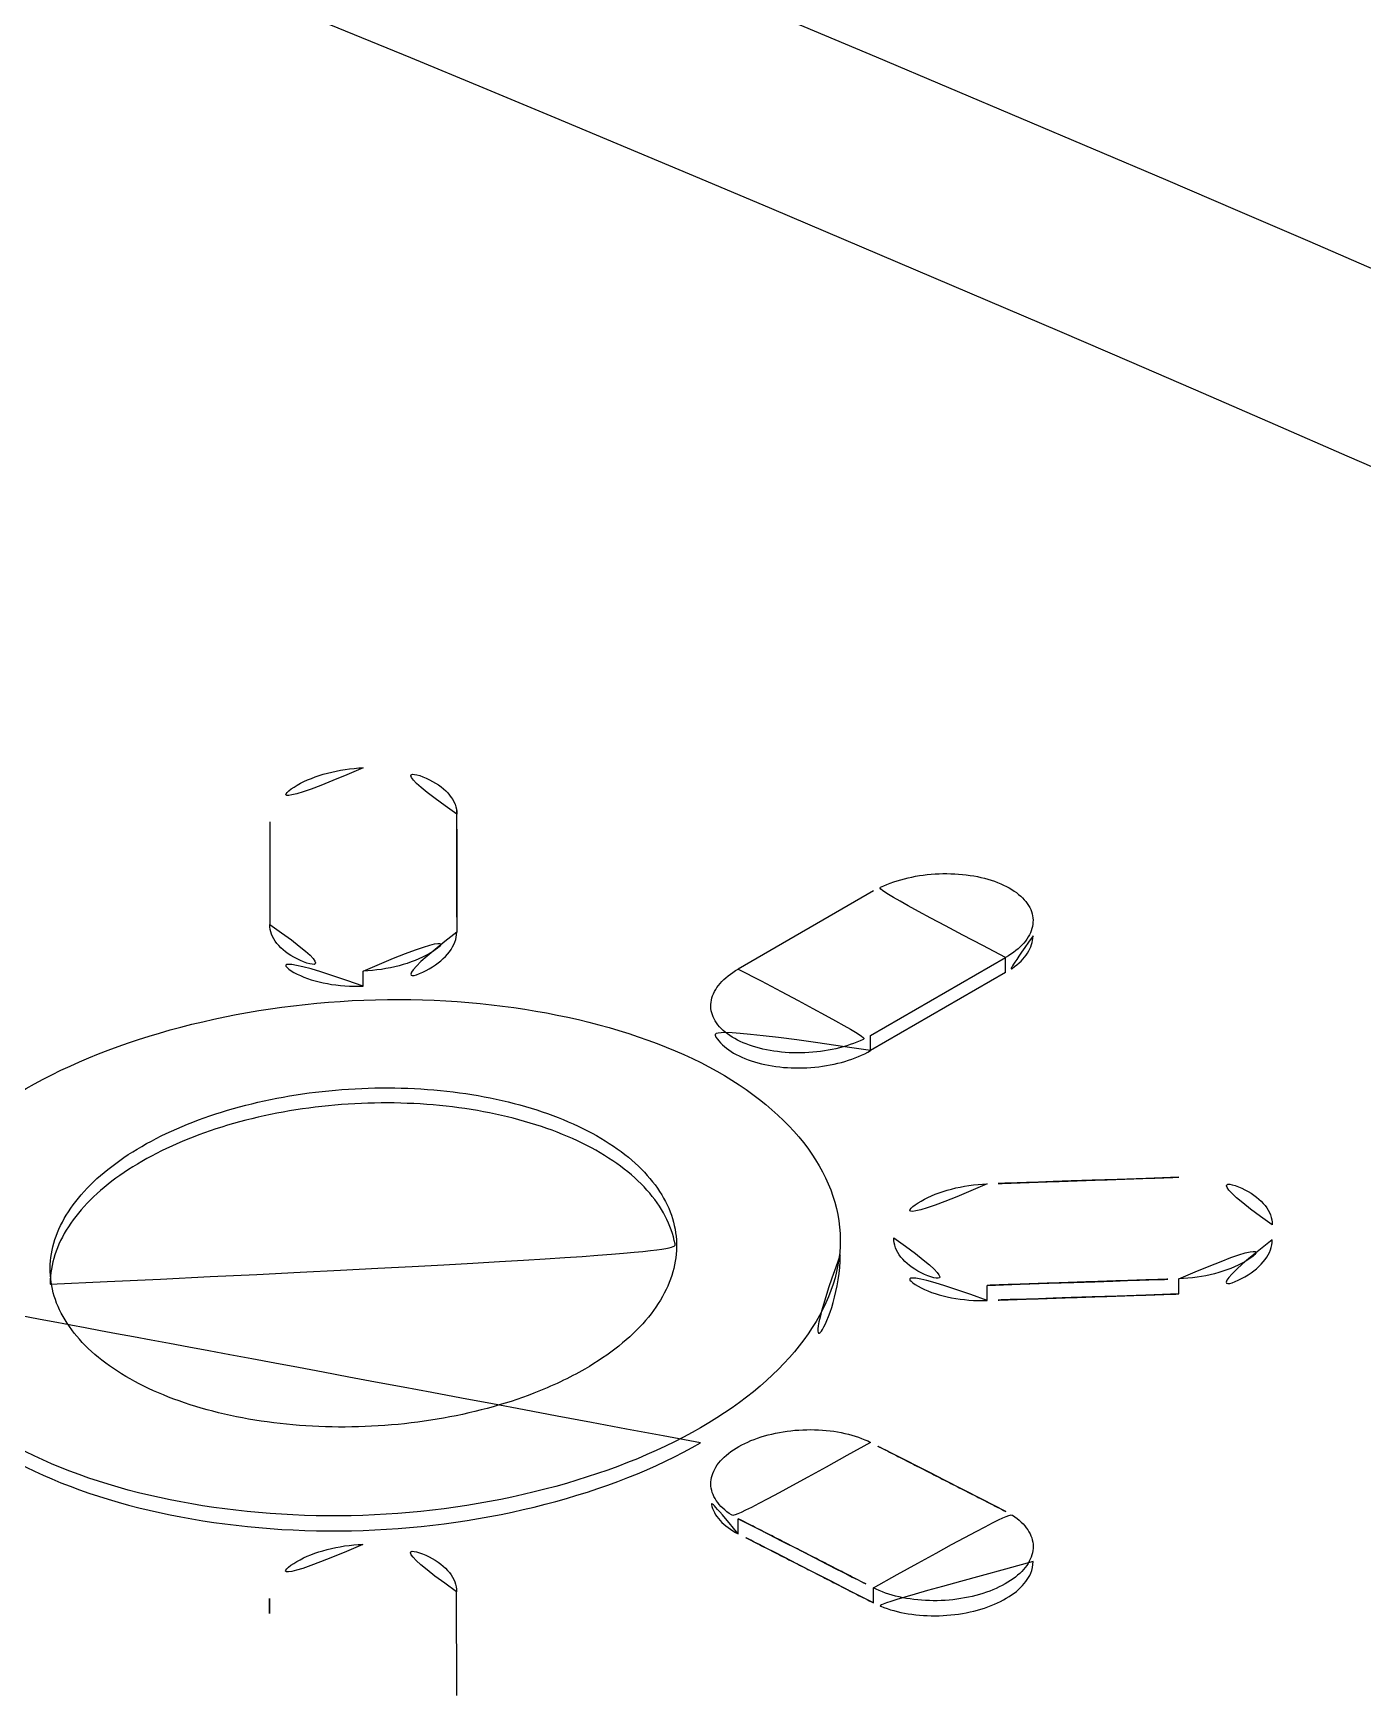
# Model space of a CAD drawing. Extents: x 16296660632 to 16296680496, y -37409619871 to -37409616057.
# Drawn here: x 16296679611.16 to 16296679618.38, y -37409616387.75 to -37409616378.71 of the extents above; entities that cross this region are included whole.
import ezdxf

# ---------------------------------------------------------------- set-up
doc = ezdxf.new("R2010")
doc.units = 0
doc.header["$LTSCALE"] = 10
doc.header["$MEASUREMENT"] = 0
for name, color, linetype in [('BACK_CASE_DADA_2', 7, 'CONTINUOUS'), ('BACK_LED_PCB_CAS', 7, 'CONTINUOUS'), ('BACK_TOP_COVER', 7, 'CONTINUOUS'), ('MIDDLE_CASE_DADA', 7, 'CONTINUOUS'), ('자바로고WINDOW', 7, 'CONTINUOUS')]:
    doc.layers.add(name, color=color, linetype=linetype)

msp = doc.modelspace()

# ---------------------------------------------------------------- linework, layer by layer
at = {"layer": 'BACK_CASE_DADA_2', "color": 7, "linetype": 'Continuous', "ltscale": 25.4}
for centre, radius, start, end in [((16296679471.586121, -37409616704.298523), 360.349527, 59.83386888, 68.83674793), ((16296679465.934879, -37409616712.485451), 369.178654, 59.96237343, 68.71620008)]:
    msp.add_arc(centre, radius, start, end, dxfattribs=at)
at = {"layer": 'BACK_LED_PCB_CAS', "color": 7, "linetype": 'Continuous', "ltscale": 25.4}
for centre, radius, start, end in [((16296679507.968941, -37409616635.20591), 278.10091, 48.75181629, 71.24828853), ((16296679507.18433, -37409616635.325706), 277.536325, 48.76662002, 71.23329009)]:
    msp.add_arc(centre, radius, start, end, dxfattribs=at)
for centre, major_axis, start_param, end_param in [((16296679630.983101, -37409616860.004494), (-279.567977, 484.225941), 5.37947203, 5.61610226), ((16296679629.92244, -37409616860.616867), (-279.567977, 484.225941), 5.37936563, 5.61620865), ((16296679629.56889, -37409616860.820992), (-279.317977, 483.792928), 5.37936563, 5.61620865)]:
    msp.add_ellipse(centre, major_axis=major_axis, ratio=0.57735027, start_param=start_param, end_param=end_param, dxfattribs=at)
at = {"layer": 'BACK_TOP_COVER', "color": 7, "linetype": 'Continuous', "ltscale": 25.4}
for p, q in [((16296679612.444981, -37409616382.989197), (16296679612.44474, -37409616383.547249)), ((16296679613.46142, -37409616383.029388), (16296679613.46143, -37409616382.94754)), ((16296679613.46143, -37409616383.029198), (16296679613.46143, -37409616382.923859)), ((16296679613.46142, -37409616383.029388), (16296679613.46069, -37409616383.589043)), ((16296679615.72415, -37409616383.365288), (16296679614.990049, -37409616383.789124)), ((16296679612.95265, -37409616383.882004), (16296679612.95265, -37409616383.800163)), ((16296679615.708679, -37409616384.150497), (16296679616.44278, -37409616383.726662)), ((16296679616.44278, -37409616383.808479), (16296679615.708679, -37409616384.232323)), ((16296679616.44278, -37409616383.808479), (16296679616.44278, -37409616383.726662)), ((16296679615.708679, -37409616384.232323), (16296679615.708679, -37409616384.150497)), ((16296679616.34288, -37409616385.589333), (16296679616.34288, -37409616385.507538)), ((16296679617.383129, -37409616385.553963), (16296679617.383129, -37409616385.472168)), ((16296679614.99017, -37409616386.857109), (16296679614.99017, -37409616386.775322)), ((16296679615.72464, -37409616387.232399), (16296679615.72464, -37409616387.15062)), ((16296679612.44364, -37409616387.289543), (16296679612.44364, -37409616387.207741)), ((16296679613.46167, -37409616387.735863), (16296679613.460329, -37409616387.171951))]:
    msp.add_line(p, q, dxfattribs=at)
msp.add_arc((16296679507.18433, -37409616635.325706), 277.536325, 48.76662002, 71.23329009, dxfattribs=at)
msp.add_ellipse((16296679630.983101, -37409616860.004494), major_axis=(-279.567977, 484.225941), ratio=0.57735027, start_param=5.37947203, end_param=5.61610226, dxfattribs=at)
for points, knots in [([(16296679612.95326, -37409616382.69577), (16296679612.819139, -37409616382.701263), (16296679612.68783, -37409616382.736153), (16296679612.500219, -37409616382.844391), (16296679612.445009, -37409616382.917252), (16296679612.444981, -37409616382.989197)], [0, 0, 0, 0, 0.5, 0.5, 1, 1, 1, 1]), ([(16296679613.46143, -37409616382.94754), (16296679613.461519, -37409616382.875397), (16296679613.406441, -37409616382.807167), (16296679613.21909, -37409616382.714287), (16296679613.087521, -37409616382.690109), (16296679612.95326, -37409616382.69577)], [0, 0, 0, 0, 0.5, 0.5, 1, 1, 1, 1]), ([(16296679616.44278, -37409616383.726662), (16296679616.482941, -37409616383.703484), (16296679616.516729, -37409616383.676483), (16296679616.541349, -37409616383.647926), (16296679616.565969, -37409616383.619362), (16296679616.582109, -37409616383.588448), (16296679616.58844, -37409616383.557732), (16296679616.59478, -37409616383.526993), (16296679616.59148, -37409616383.495613), (16296679616.578819, -37409616383.466187), (16296679616.566139, -37409616383.436699), (16296679616.54372, -37409616383.408363), (16296679616.51343, -37409616383.383507), (16296679616.483089, -37409616383.358597), (16296679616.444, -37409616383.336517), (16296679616.39941, -37409616383.319061), (16296679616.354771, -37409616383.30159), (16296679616.303391, -37409616383.288277), (16296679616.24951, -37409616383.280243), (16296679616.19565, -37409616383.272209), (16296679616.13781, -37409616383.269218), (16296679616.08078, -37409616383.27153), (16296679616.023849, -37409616383.273827), (16296679615.96615, -37409616383.281487), (16296679615.9125, -37409616383.293854), (16296679615.858959, -37409616383.30619), (16296679615.807961, -37409616383.323578), (16296679615.76375, -37409616383.344551), (16296679615.74995, -37409616383.351097), (16296679615.73671, -37409616383.358032), (16296679615.72415, -37409616383.365288)], [0, 0, 0, 0, 0.10714355, 0.10714355, 0.10714355, 0.21428109, 0.21428109, 0.21428109, 0.321514, 0.321514, 0.321514, 0.42895514, 0.42895514, 0.42895514, 0.53659743, 0.53659743, 0.53659743, 0.64434622, 0.64434622, 0.64434622, 0.75205731, 0.75205731, 0.75205731, 0.85959982, 0.85959982, 0.85959982, 0.96691644, 0.96691644, 0.96691644, 1, 1, 1, 1]), ([(16296679612.44474, -37409616383.547249), (16296679612.44471, -37409616383.619377), (16296679612.499729, -37409616383.687653), (16296679612.686939, -37409616383.780937), (16296679612.81839, -37409616383.805458), (16296679612.95265, -37409616383.800163)], [0, 0, 0, 0, 0.5, 0.5, 1, 1, 1, 1]), ([(16296679613.46069, -37409616383.589043), (16296679613.4606, -37409616383.661133), (16296679613.405569, -37409616383.733856), (16296679613.218189, -37409616383.842003), (16296679613.086639, -37409616383.876778), (16296679612.95265, -37409616383.882004)], [0, 0, 0, 0, 0.5, 0.5, 1, 1, 1, 1]), ([(16296679616.591619, -37409616383.60881), (16296679616.591619, -37409616383.609283), (16296679616.591619, -37409616383.609749), (16296679616.59161, -37409616383.610207), (16296679616.591311, -37409616383.640999), (16296679616.581169, -37409616383.672546), (16296679616.562, -37409616383.702263), (16296679616.542879, -37409616383.731903), (16296679616.51424, -37409616383.760529), (16296679616.47846, -37409616383.785744), (16296679616.467279, -37409616383.793617), (16296679616.455351, -37409616383.801224), (16296679616.44278, -37409616383.808479)], [0.750417052, 0.750417052, 0.750417052, 0.750417052, 0.752054857, 0.752054857, 0.752054857, 0.859585376, 0.859585376, 0.859585376, 0.966898233, 0.966898233, 0.966898233, 1, 1, 1, 1]), ([(16296679612.95265, -37409616383.882004), (16296679612.81839, -37409616383.887299), (16296679612.68725, -37409616383.862869), (16296679612.49992, -37409616383.769661), (16296679612.44471, -37409616383.701233), (16296679612.44474, -37409616383.629097)], [0, 0, 0, 0, 0.5, 0.5, 1, 1, 1, 1]), ([(16296679614.990049, -37409616383.789124), (16296679614.94989, -37409616383.812302), (16296679614.916109, -37409616383.839279), (16296679614.891491, -37409616383.867813), (16296679614.866871, -37409616383.896339), (16296679614.850731, -37409616383.927223), (16296679614.844391, -37409616383.957893), (16296679614.838051, -37409616383.988579), (16296679614.841351, -37409616384.019913), (16296679614.854, -37409616384.049301), (16296679614.866671, -37409616384.078751), (16296679614.88909, -37409616384.107063), (16296679614.91938, -37409616384.131897), (16296679614.94973, -37409616384.156792), (16296679614.98881, -37409616384.178879), (16296679615.033409, -37409616384.196342), (16296679615.078039, -37409616384.213821), (16296679615.129431, -37409616384.227158), (16296679615.183319, -37409616384.235229), (16296679615.237169, -37409616384.243301), (16296679615.29501, -37409616384.24633), (16296679615.352039, -37409616384.244072), (16296679615.40897, -37409616384.241814), (16296679615.46666, -37409616384.2342), (16296679615.520309, -37409616384.22187), (16296679615.573851, -37409616384.209557), (16296679615.62484, -37409616384.192207), (16296679615.66905, -37409616384.171227), (16296679615.682871, -37409616384.164688), (16296679615.69611, -37409616384.157753), (16296679615.708679, -37409616384.150497)], [0, 0, 0, 0, 0.1071355, 0.1071355, 0.1071355, 0.21426454, 0.21426454, 0.21426454, 0.32149626, 0.32149626, 0.32149626, 0.42894725, 0.42894725, 0.42894725, 0.53660128, 0.53660128, 0.53660128, 0.64435268, 0.64435268, 0.64435268, 0.75205481, 0.75205481, 0.75205481, 0.85958529, 0.85958529, 0.85958529, 0.96689819, 0.96689819, 0.96689819, 1, 1, 1, 1]), ([(16296679614.785419, -37409616386.281113), (16296679615.270029, -37409616386.00132), (16296679615.544661, -37409616385.62645), (16296679615.54377, -37409616384.893623), (16296679615.26339, -37409616384.537888), (16296679614.30892, -37409616384.057503), (16296679613.6399, -37409616383.931671), (16296679612.272249, -37409616383.984467), (16296679611.601139, -37409616384.16201), (16296679610.64337, -37409616384.714607), (16296679610.36311, -37409616385.089607), (16296679610.36248, -37409616385.816917), (16296679610.637369, -37409616386.168556), (16296679611.60191, -37409616386.654716), (16296679612.27343, -37409616386.780251), (16296679613.626631, -37409616386.733414), (16296679614.3008, -37409616386.560913), (16296679614.785419, -37409616386.281113)], [0, 0, 0, 0, 0.125, 0.125, 0.25, 0.25, 0.375, 0.375, 0.5, 0.5, 0.625, 0.625, 0.75, 0.75, 0.875, 0.875, 1, 1, 1, 1]), ([(16296679615.708679, -37409616384.232323), (16296679615.66853, -37409616384.255493), (16296679615.62089, -37409616384.275513), (16296679615.569731, -37409616384.290703), (16296679615.518579, -37409616384.305893), (16296679615.462481, -37409616384.316681), (16296679615.406099, -37409616384.322182), (16296679615.349661, -37409616384.327682), (16296679615.29137, -37409616384.328049), (16296679615.23605, -37409616384.323257), (16296679615.180611, -37409616384.318451), (16296679615.126631, -37409616384.308342), (16296679615.078541, -37409616384.293762), (16296679615.030359, -37409616384.27916), (16296679614.986771, -37409616384.259666), (16296679614.95137, -37409616384.236908), (16296679614.915939, -37409616384.214127), (16296679614.88773, -37409616384.187431), (16296679614.869101, -37409616384.159042), (16296679614.850771, -37409616384.131104), (16296679614.841209, -37409616384.100754), (16296679614.841209, -37409616384.070427)], [0, 0, 0, 0, 0.107143448, 0.107143448, 0.107143448, 0.214280895, 0.214280895, 0.214280895, 0.321513735, 0.321513735, 0.321513735, 0.428954877, 0.428954877, 0.428954877, 0.536597256, 0.536597256, 0.536597256, 0.644346161, 0.644346161, 0.644346161, 0.75041243, 0.75041243, 0.75041243, 0.75041243]), ([(16296679614.15667, -37409616385.962143), (16296679614.29114, -37409616385.884499), (16296679614.40428, -37409616385.794037), (16296679614.486731, -37409616385.698303), (16296679614.56918, -37409616385.602539), (16296679614.623211, -37409616385.498863), (16296679614.644409, -37409616385.395844), (16296679614.66563, -37409616385.29274), (16296679614.65456, -37409616385.187477), (16296679614.61216, -37409616385.088783), (16296679614.569679, -37409616384.989906), (16296679614.49461, -37409616384.894897), (16296679614.393181, -37409616384.811607), (16296679614.291559, -37409616384.728157), (16296679614.16069, -37409616384.654198), (16296679614.011391, -37409616384.595802), (16296679613.861931, -37409616384.537354), (16296679613.68989, -37409616384.492882), (16296679613.509489, -37409616384.466103), (16296679613.32913, -37409616384.439331), (16296679613.135429, -37409616384.429482), (16296679612.944481, -37409616384.437393), (16296679612.75382, -37409616384.445267), (16296679612.56061, -37409616384.471062), (16296679612.380939, -37409616384.512611), (16296679612.20166, -37409616384.554077), (16296679612.030899, -37409616384.612373), (16296679611.882879, -37409616384.682663), (16296679611.735109, -37409616384.752823), (16296679611.605921, -37409616384.836868), (16296679611.505989, -37409616384.927834), (16296679611.40612, -37409616385.018753), (16296679611.332741, -37409616385.119072), (16296679611.291861, -37409616385.220543), (16296679611.25095, -37409616385.322113), (16296679611.24147, -37409616385.42762), (16296679611.264139, -37409616385.528397), (16296679611.28686, -37409616385.629387), (16296679611.342489, -37409616385.728416), (16296679611.42638, -37409616385.81736), (16296679611.51045, -37409616385.906487), (16296679611.62521, -37409616385.987953), (16296679611.761181, -37409616386.055023), (16296679611.89731, -37409616386.122177), (16296679612.05846, -37409616386.176758), (16296679612.231279, -37409616386.214233), (16296679612.40407, -37409616386.251701), (16296679612.593321, -37409616386.273087), (16296679612.78331, -37409616386.276573), (16296679612.97304, -37409616386.280037), (16296679613.16877, -37409616386.265732), (16296679613.354219, -37409616386.234756), (16296679613.53932, -37409616386.203857), (16296679613.71929, -37409616386.155502), (16296679613.87916, -37409616386.093658), (16296679613.979, -37409616386.055038), (16296679614.072531, -37409616386.010712), (16296679614.15667, -37409616385.962143)], [0, 0, 0, 0, 0.05357152, 0.05357152, 0.05357152, 0.10714031, 0.10714031, 0.10714031, 0.16075261, 0.16075261, 0.16075261, 0.21446262, 0.21446262, 0.21446262, 0.26827193, 0.26827193, 0.26827193, 0.32213965, 0.32213965, 0.32213965, 0.37599541, 0.37599541, 0.37599541, 0.42976891, 0.42976891, 0.42976891, 0.48342461, 0.48342461, 0.48342461, 0.53698238, 0.53698238, 0.53698238, 0.59051006, 0.59051006, 0.59051006, 0.64409023, 0.64409023, 0.64409023, 0.69777922, 0.69777922, 0.69777922, 0.75158083, 0.75158083, 0.75158083, 0.80544736, 0.80544736, 0.80544736, 0.85930526, 0.85930526, 0.85930526, 0.91308963, 0.91308963, 0.91308963, 0.96677048, 0.96677048, 0.96677048, 1, 1, 1, 1]), ([(16296679611.25198, -37409616385.501106), (16296679611.25198, -37409616385.499527), (16296679611.25198, -37409616385.497948), (16296679611.252001, -37409616385.496368), (16296679611.25301, -37409616385.393593), (16296679611.287001, -37409616385.288223), (16296679611.3512, -37409616385.188957), (16296679611.41527, -37409616385.089943), (16296679611.51119, -37409616384.99427), (16296679611.631029, -37409616384.909897), (16296679611.75065, -37409616384.825691), (16296679611.897409, -37409616384.750412), (16296679612.05913, -37409616384.690323), (16296679612.22076, -37409616384.630249), (16296679612.401791, -37409616384.583687), (16296679612.58724, -37409616384.554489), (16296679612.772869, -37409616384.525253), (16296679612.968031, -37409616384.512611), (16296679613.15662, -37409616384.517609), (16296679613.3456, -37409616384.522614), (16296679613.533171, -37409616384.545448), (16296679613.703911, -37409616384.584259), (16296679613.87499, -37409616384.623154), (16296679614.033859, -37409616384.679131), (16296679614.167419, -37409616384.747597), (16296679614.30113, -37409616384.816147), (16296679614.413139, -37409616384.899101), (16296679614.49416, -37409616384.989578), (16296679614.575159, -37409616385.08004), (16296679614.627411, -37409616385.180519), (16296679614.646509, -37409616385.282661), (16296679614.652121, -37409616385.312698), (16296679614.654921, -37409616385.343117), (16296679614.654921, -37409616385.373711)], [0.375169582, 0.375169582, 0.375169582, 0.375169582, 0.37599543, 0.37599543, 0.37599543, 0.429768958, 0.429768958, 0.429768958, 0.483424645, 0.483424645, 0.483424645, 0.536982356, 0.536982356, 0.536982356, 0.590509974, 0.590509974, 0.590509974, 0.644090098, 0.644090098, 0.644090098, 0.697779087, 0.697779087, 0.697779087, 0.751580725, 0.751580725, 0.751580725, 0.805447321, 0.805447321, 0.805447321, 0.859305275, 0.859305275, 0.859305275, 0.87514427, 0.87514427, 0.87514427, 0.87514427]), ([(16296679616.34296, -37409616384.956146), (16296679616.208851, -37409616384.960876), (16296679616.0776, -37409616384.995323), (16296679615.890051, -37409616385.103493), (16296679615.83482, -37409616385.17675), (16296679615.834749, -37409616385.249474)], [0, 0, 0, 0, 0.5, 0.5, 1, 1, 1, 1]), ([(16296679617.89089, -37409616385.178726), (16296679617.89123, -37409616385.105751), (16296679617.83642, -37409616385.036263), (16296679617.649469, -37409616384.940742), (16296679617.518049, -37409616384.915222), (16296679617.383869, -37409616384.919853)], [0, 0, 0, 0, 0.5, 0.5, 1, 1, 1, 1]), ([(16296679615.834749, -37409616385.249474), (16296679615.83474, -37409616385.322281), (16296679615.88979, -37409616385.391502), (16296679616.07708, -37409616385.486702), (16296679616.20859, -37409616385.512154), (16296679616.34288, -37409616385.507538)], [0, 0, 0, 0, 0.5, 0.5, 1, 1, 1, 1]), ([(16296679617.383129, -37409616385.472168), (16296679617.517241, -37409616385.467659), (16296679617.64851, -37409616385.433327), (16296679617.83593, -37409616385.325104), (16296679617.891029, -37409616385.251648), (16296679617.89089, -37409616385.178726)], [0, 0, 0, 0, 0.5, 0.5, 1, 1, 1, 1]), ([(16296679617.89089, -37409616385.260513), (16296679617.891029, -37409616385.333443), (16296679617.83613, -37409616385.4067), (16296679617.64884, -37409616385.515007), (16296679617.517241, -37409616385.549454), (16296679617.383129, -37409616385.553963)], [0, 0, 0, 0, 0.5, 0.5, 1, 1, 1, 1]), ([(16296679616.34288, -37409616385.589333), (16296679616.20859, -37409616385.593948), (16296679616.0774, -37409616385.568588), (16296679615.889971, -37409616385.473473), (16296679615.83474, -37409616385.404083), (16296679615.834749, -37409616385.331268)], [0, 0, 0, 0, 0.5, 0.5, 1, 1, 1, 1]), ([(16296679614.785419, -37409616386.362907), (16296679614.3008, -37409616386.6427), (16296679613.627871, -37409616386.814911), (16296679612.27574, -37409616386.862221), (16296679611.59996, -37409616386.734787), (16296679610.644711, -37409616386.254852), (16296679610.36348, -37409616385.905144), (16296679610.362789, -37409616385.536613), (16296679610.362789, -37409616385.536087), (16296679610.362789, -37409616385.535561)], [0, 0, 0, 0, 0.125, 0.125, 0.25, 0.25, 0.375, 0.375, 0.375178991, 0.375178991, 0.375178991, 0.375178991]), ([(16296679615.708799, -37409616386.36042), (16296679615.66853, -37409616386.339882), (16296679615.62075, -37409616386.323097), (16296679615.569401, -37409616386.31144), (16296679615.518049, -37409616386.299782), (16296679615.46172, -37409616386.292938), (16296679615.405081, -37409616386.291481), (16296679615.348471, -37409616386.290024), (16296679615.290001, -37409616386.293907), (16296679615.234501, -37409616386.302803), (16296679615.17909, -37409616386.311691), (16296679615.12512, -37409616386.325821), (16296679615.077089, -37409616386.344032), (16296679615.029119, -37409616386.362221), (16296679614.985741, -37409616386.384972), (16296679614.95055, -37409616386.4104), (16296679614.91538, -37409616386.435806), (16296679614.887409, -37409616386.464607), (16296679614.868959, -37409616386.494392), (16296679614.850491, -37409616386.524193), (16296679614.84103, -37409616386.555794), (16296679614.841339, -37409616386.586609), (16296679614.84165, -37409616386.61747), (16296679614.85177, -37409616386.648376), (16296679614.87084, -37409616386.676811), (16296679614.88994, -37409616386.705276), (16296679614.91856, -37409616386.732033), (16296679614.954321, -37409616386.754868), (16296679614.965549, -37409616386.762047), (16296679614.97753, -37409616386.768883), (16296679614.99017, -37409616386.775322)], [0, 0, 0, 0, 0.10765099, 0.10765099, 0.10765099, 0.21530698, 0.21530698, 0.21530698, 0.3228829, 0.3228829, 0.3228829, 0.43028045, 0.43028045, 0.43028045, 0.537507, 0.537507, 0.537507, 0.64464765, 0.64464765, 0.64464765, 0.7518265, 0.7518265, 0.7518265, 0.8591499, 0.8591499, 0.8591499, 0.96665851, 0.96665851, 0.96665851, 1, 1, 1, 1]), ([(16296679614.99017, -37409616386.857109), (16296679614.9499, -37409616386.836578), (16296679614.916031, -37409616386.811752), (16296679614.89139, -37409616386.784683), (16296679614.86673, -37409616386.757607), (16296679614.85062, -37409616386.727547), (16296679614.844379, -37409616386.696991), (16296679614.842369, -37409616386.687141), (16296679614.84137, -37409616386.677147), (16296679614.84137, -37409616386.667099)], [0, 0, 0, 0, 0.107651074, 0.107651074, 0.107651074, 0.215307148, 0.215307148, 0.215307148, 0.250012681, 0.250012681, 0.250012681, 0.250012681]), ([(16296679615.72464, -37409616387.15062), (16296679615.7649, -37409616387.171242), (16296679615.812679, -37409616387.188133), (16296679615.864019, -37409616387.199898), (16296679615.915359, -37409616387.211662), (16296679615.97168, -37409616387.21862), (16296679616.02832, -37409616387.220192), (16296679616.084909, -37409616387.221764), (16296679616.143379, -37409616387.217987), (16296679616.19887, -37409616387.209183), (16296679616.25428, -37409616387.200378), (16296679616.308241, -37409616387.186317), (16296679616.356279, -37409616387.168152), (16296679616.404249, -37409616387.150002), (16296679616.447639, -37409616387.127274), (16296679616.482849, -37409616387.101807), (16296679616.51803, -37409616387.076378), (16296679616.546009, -37409616387.047531), (16296679616.56447, -37409616387.01767), (16296679616.582939, -37409616386.987801), (16296679616.592409, -37409616386.956093), (16296679616.5921, -37409616386.925163), (16296679616.591789, -37409616386.894188), (16296679616.581671, -37409616386.863159), (16296679616.56259, -37409616386.834633), (16296679616.543489, -37409616386.806053), (16296679616.51487, -37409616386.779182), (16296679616.47912, -37409616386.756264), (16296679616.46789, -37409616386.749046), (16296679616.4559, -37409616386.742188), (16296679616.44327, -37409616386.735718)], [0, 0, 0, 0, 0.10763173, 0.10763173, 0.10763173, 0.21526844, 0.21526844, 0.21526844, 0.32282615, 0.32282615, 0.32282615, 0.43022089, 0.43022089, 0.43022089, 0.53746567, 0.53746567, 0.53746567, 0.6446366, 0.6446366, 0.6446366, 0.75184016, 0.75184016, 0.75184016, 0.85916916, 0.85916916, 0.85916916, 0.96666422, 0.96666422, 0.96666422, 1, 1, 1, 1]), ([(16296679612.951191, -37409616386.914291), (16296679612.817101, -37409616386.919006), (16296679612.685869, -37409616386.953491), (16296679612.49852, -37409616387.061737), (16296679612.44347, -37409616387.13504), (16296679612.44364, -37409616387.207741)], [0, 0, 0, 0, 0.5, 0.5, 1, 1, 1, 1]), ([(16296679613.460329, -37409616387.171951), (16296679613.46015, -37409616387.099007), (16296679613.404881, -37409616387.029716), (16296679613.217199, -37409616386.934662), (16296679613.085529, -37409616386.909416), (16296679612.951191, -37409616386.914291)], [0, 0, 0, 0, 0.5, 0.5, 1, 1, 1, 1]), ([(16296679616.59207, -37409616387.008247), (16296679616.59207, -37409616387.029388), (16296679616.58766, -37409616387.050758), (16296679616.578939, -37409616387.071518), (16296679616.56608, -37409616387.102142), (16296679616.543461, -37409616387.132294), (16296679616.51297, -37409616387.159462), (16296679616.482519, -37409616387.186592), (16296679616.443371, -37409616387.21151), (16296679616.39876, -37409616387.23214), (16296679616.354179, -37409616387.252747), (16296679616.302931, -37409616387.269653), (16296679616.249241, -37409616387.281448), (16296679616.195539, -37409616387.293243), (16296679616.13793, -37409616387.300262), (16296679616.081169, -37409616387.301918), (16296679616.02434, -37409616387.303589), (16296679615.966801, -37409616387.299927), (16296679615.9133, -37409616387.291283), (16296679615.859711, -37409616387.2826), (16296679615.808701, -37409616387.268661), (16296679615.764481, -37409616387.250633), (16296679615.750589, -37409616387.244957), (16296679615.73727, -37409616387.238869), (16296679615.72464, -37409616387.232399)], [0.250002984, 0.250002984, 0.250002984, 0.250002984, 0.32282632, 0.32282632, 0.32282632, 0.430221058, 0.430221058, 0.430221058, 0.537465776, 0.537465776, 0.537465776, 0.644636624, 0.644636624, 0.644636624, 0.751840112, 0.751840112, 0.751840112, 0.859169087, 0.859169087, 0.859169087, 0.966664183, 0.966664183, 0.966664183, 1, 1, 1, 1])]:
    msp.add_open_spline(points, degree=3, knots=knots, dxfattribs=at)
for points, degree in [([(16296679617.383869, -37409616384.919853), (16296679616.86339, -37409616384.937798), (16296679616.34296, -37409616384.956146)], 2), ([(16296679615.54422, -37409616385.341568), (16296679615.544781, -37409616385.708038), (16296679615.26973, -37409616386.08329), (16296679614.785419, -37409616386.362907)], 3), ([(16296679616.34288, -37409616385.507538), (16296679616.86298, -37409616385.489647), (16296679617.383129, -37409616385.472168)], 2), ([(16296679617.383129, -37409616385.553963), (16296679616.86298, -37409616385.571442), (16296679616.34288, -37409616385.589333)], 2), ([(16296679616.44327, -37409616386.735718), (16296679616.076019, -37409616386.547661), (16296679615.708799, -37409616386.36042)], 2), ([(16296679614.99017, -37409616386.775322), (16296679615.35738, -37409616386.96257), (16296679615.72464, -37409616387.15062)], 2), ([(16296679615.72464, -37409616387.232399), (16296679615.35738, -37409616387.04435), (16296679614.99017, -37409616386.857109)], 2)]:
    msp.add_open_spline(points, degree=degree, dxfattribs=at)
at = {"layer": 'MIDDLE_CASE_DADA', "color": 7, "linetype": 'Continuous', "ltscale": 25.4}
for centre, radius, start, end in [((16296679368.80579, -37409616861.476311), 522.671258, 50.3330083, 69.65310684), ((16296679362.6661, -37409616870.321136), 536.378062, 54.23384202, 65.76613573)]:
    msp.add_arc(centre, radius, start, end, dxfattribs=at)
at = {"layer": '자바로고WINDOW', "color": 7, "linetype": 'Continuous', "ltscale": 25.4}
for p, q in [((16296679612.444981, -37409616382.989197), (16296679612.44474, -37409616383.547249)), ((16296679613.46069, -37409616383.507202), (16296679613.46142, -37409616382.94754)), ((16296679613.46142, -37409616383.029388), (16296679613.46143, -37409616382.94754)), ((16296679613.46143, -37409616383.029198), (16296679613.46143, -37409616382.923859)), ((16296679613.46142, -37409616383.029388), (16296679613.46069, -37409616383.589043)), ((16296679615.72415, -37409616383.365288), (16296679614.990049, -37409616383.789124)), ((16296679612.95265, -37409616383.882004), (16296679612.95265, -37409616383.800163)), ((16296679615.708679, -37409616384.150497), (16296679616.44278, -37409616383.726662)), ((16296679616.44278, -37409616383.808479), (16296679615.708679, -37409616384.232323)), ((16296679616.44278, -37409616383.808479), (16296679616.44278, -37409616383.726662)), ((16296679615.708679, -37409616384.232323), (16296679615.708679, -37409616384.150497)), ((16296679616.34288, -37409616385.589333), (16296679616.34288, -37409616385.507538)), ((16296679617.383129, -37409616385.553963), (16296679617.383129, -37409616385.472168)), ((16296679614.99017, -37409616386.857109), (16296679614.99017, -37409616386.775322)), ((16296679615.72464, -37409616387.232399), (16296679615.72464, -37409616387.15062)), ((16296679612.44364, -37409616387.289543), (16296679612.44364, -37409616387.207741)), ((16296679612.44364, -37409616387.207741), (16296679612.44364, -37409616387.289177)), ((16296679613.46167, -37409616387.735863), (16296679613.460329, -37409616387.171951))]:
    msp.add_line(p, q, dxfattribs=at)
msp.add_arc((16296679507.18433, -37409616635.325706), 277.536325, 48.76662002, 71.23329009, dxfattribs=at)
msp.add_ellipse((16296679630.983101, -37409616860.004494), major_axis=(-279.567977, 484.225941), ratio=0.57735027, start_param=5.37947203, end_param=5.61610226, dxfattribs=at)
for points, knots in [([(16296679612.95326, -37409616382.69577), (16296679612.819139, -37409616382.701263), (16296679612.68783, -37409616382.736153), (16296679612.500219, -37409616382.844391), (16296679612.445009, -37409616382.917252), (16296679612.444981, -37409616382.989197)], [0, 0, 0, 0, 0.5, 0.5, 1, 1, 1, 1]), ([(16296679613.46143, -37409616382.94754), (16296679613.461519, -37409616382.875397), (16296679613.406441, -37409616382.807167), (16296679613.21909, -37409616382.714287), (16296679613.087521, -37409616382.690109), (16296679612.95326, -37409616382.69577)], [0, 0, 0, 0, 0.5, 0.5, 1, 1, 1, 1]), ([(16296679616.44278, -37409616383.726662), (16296679616.482941, -37409616383.703484), (16296679616.516729, -37409616383.676483), (16296679616.541349, -37409616383.647926), (16296679616.565969, -37409616383.619362), (16296679616.582109, -37409616383.588448), (16296679616.58844, -37409616383.557732), (16296679616.59478, -37409616383.526993), (16296679616.59148, -37409616383.495613), (16296679616.578819, -37409616383.466187), (16296679616.566139, -37409616383.436699), (16296679616.54372, -37409616383.408363), (16296679616.51343, -37409616383.383507), (16296679616.483089, -37409616383.358597), (16296679616.444, -37409616383.336517), (16296679616.39941, -37409616383.319061), (16296679616.354771, -37409616383.30159), (16296679616.303391, -37409616383.288277), (16296679616.24951, -37409616383.280243), (16296679616.19565, -37409616383.272209), (16296679616.13781, -37409616383.269218), (16296679616.08078, -37409616383.27153), (16296679616.023849, -37409616383.273827), (16296679615.96615, -37409616383.281487), (16296679615.9125, -37409616383.293854), (16296679615.858959, -37409616383.30619), (16296679615.807961, -37409616383.323578), (16296679615.76375, -37409616383.344551), (16296679615.74995, -37409616383.351097), (16296679615.73671, -37409616383.358032), (16296679615.72415, -37409616383.365288)], [0, 0, 0, 0, 0.10714355, 0.10714355, 0.10714355, 0.21428109, 0.21428109, 0.21428109, 0.321514, 0.321514, 0.321514, 0.42895514, 0.42895514, 0.42895514, 0.53659743, 0.53659743, 0.53659743, 0.64434622, 0.64434622, 0.64434622, 0.75205731, 0.75205731, 0.75205731, 0.85959982, 0.85959982, 0.85959982, 0.96691644, 0.96691644, 0.96691644, 1, 1, 1, 1]), ([(16296679612.44474, -37409616383.547249), (16296679612.44471, -37409616383.619377), (16296679612.499729, -37409616383.687653), (16296679612.686939, -37409616383.780937), (16296679612.81839, -37409616383.805458), (16296679612.95265, -37409616383.800163)], [0, 0, 0, 0, 0.5, 0.5, 1, 1, 1, 1]), ([(16296679612.95265, -37409616383.800163), (16296679613.086639, -37409616383.794937), (16296679613.217859, -37409616383.760277), (16296679613.405371, -37409616383.652206), (16296679613.4606, -37409616383.579292), (16296679613.46069, -37409616383.507202)], [0, 0, 0, 0, 0.5, 0.5, 1, 1, 1, 1]), ([(16296679613.46069, -37409616383.589043), (16296679613.4606, -37409616383.661133), (16296679613.405569, -37409616383.733856), (16296679613.218189, -37409616383.842003), (16296679613.086639, -37409616383.876778), (16296679612.95265, -37409616383.882004)], [0, 0, 0, 0, 0.5, 0.5, 1, 1, 1, 1]), ([(16296679616.591619, -37409616383.60881), (16296679616.591619, -37409616383.609283), (16296679616.591619, -37409616383.609749), (16296679616.59161, -37409616383.610207), (16296679616.591311, -37409616383.640999), (16296679616.581169, -37409616383.672546), (16296679616.562, -37409616383.702263), (16296679616.542879, -37409616383.731903), (16296679616.51424, -37409616383.760529), (16296679616.47846, -37409616383.785744), (16296679616.467279, -37409616383.793617), (16296679616.455351, -37409616383.801224), (16296679616.44278, -37409616383.808479)], [0.750417052, 0.750417052, 0.750417052, 0.750417052, 0.752054857, 0.752054857, 0.752054857, 0.859585376, 0.859585376, 0.859585376, 0.966898233, 0.966898233, 0.966898233, 1, 1, 1, 1]), ([(16296679612.95265, -37409616383.882004), (16296679612.81839, -37409616383.887299), (16296679612.68725, -37409616383.862869), (16296679612.49992, -37409616383.769661), (16296679612.44471, -37409616383.701233), (16296679612.44474, -37409616383.629097)], [0, 0, 0, 0, 0.5, 0.5, 1, 1, 1, 1]), ([(16296679614.990049, -37409616383.789124), (16296679614.94989, -37409616383.812302), (16296679614.916109, -37409616383.839279), (16296679614.891491, -37409616383.867813), (16296679614.866871, -37409616383.896339), (16296679614.850731, -37409616383.927223), (16296679614.844391, -37409616383.957893), (16296679614.838051, -37409616383.988579), (16296679614.841351, -37409616384.019913), (16296679614.854, -37409616384.049301), (16296679614.866671, -37409616384.078751), (16296679614.88909, -37409616384.107063), (16296679614.91938, -37409616384.131897), (16296679614.94973, -37409616384.156792), (16296679614.98881, -37409616384.178879), (16296679615.033409, -37409616384.196342), (16296679615.078039, -37409616384.213821), (16296679615.129431, -37409616384.227158), (16296679615.183319, -37409616384.235229), (16296679615.237169, -37409616384.243301), (16296679615.29501, -37409616384.24633), (16296679615.352039, -37409616384.244072), (16296679615.40897, -37409616384.241814), (16296679615.46666, -37409616384.2342), (16296679615.520309, -37409616384.22187), (16296679615.573851, -37409616384.209557), (16296679615.62484, -37409616384.192207), (16296679615.66905, -37409616384.171227), (16296679615.682871, -37409616384.164688), (16296679615.69611, -37409616384.157753), (16296679615.708679, -37409616384.150497)], [0, 0, 0, 0, 0.1071355, 0.1071355, 0.1071355, 0.21426454, 0.21426454, 0.21426454, 0.32149626, 0.32149626, 0.32149626, 0.42894725, 0.42894725, 0.42894725, 0.53660128, 0.53660128, 0.53660128, 0.64435268, 0.64435268, 0.64435268, 0.75205481, 0.75205481, 0.75205481, 0.85958529, 0.85958529, 0.85958529, 0.96689819, 0.96689819, 0.96689819, 1, 1, 1, 1]), ([(16296679614.785419, -37409616386.281113), (16296679615.270029, -37409616386.00132), (16296679615.544661, -37409616385.62645), (16296679615.54377, -37409616384.893623), (16296679615.26339, -37409616384.537888), (16296679614.30892, -37409616384.057503), (16296679613.6399, -37409616383.931671), (16296679612.272249, -37409616383.984467), (16296679611.601139, -37409616384.16201), (16296679610.64337, -37409616384.714607), (16296679610.36311, -37409616385.089607), (16296679610.36248, -37409616385.816917), (16296679610.637369, -37409616386.168556), (16296679611.60191, -37409616386.654716), (16296679612.27343, -37409616386.780251), (16296679613.626631, -37409616386.733414), (16296679614.3008, -37409616386.560913), (16296679614.785419, -37409616386.281113)], [0, 0, 0, 0, 0.125, 0.125, 0.25, 0.25, 0.375, 0.375, 0.5, 0.5, 0.625, 0.625, 0.75, 0.75, 0.875, 0.875, 1, 1, 1, 1]), ([(16296679615.708679, -37409616384.232323), (16296679615.66853, -37409616384.255493), (16296679615.62089, -37409616384.275513), (16296679615.569731, -37409616384.290703), (16296679615.518579, -37409616384.305893), (16296679615.462481, -37409616384.316681), (16296679615.406099, -37409616384.322182), (16296679615.349661, -37409616384.327682), (16296679615.29137, -37409616384.328049), (16296679615.23605, -37409616384.323257), (16296679615.180611, -37409616384.318451), (16296679615.126631, -37409616384.308342), (16296679615.078541, -37409616384.293762), (16296679615.030359, -37409616384.27916), (16296679614.986771, -37409616384.259666), (16296679614.95137, -37409616384.236908), (16296679614.915939, -37409616384.214127), (16296679614.88773, -37409616384.187431), (16296679614.869101, -37409616384.159042), (16296679614.850771, -37409616384.131104), (16296679614.841209, -37409616384.100754), (16296679614.841209, -37409616384.070427)], [0, 0, 0, 0, 0.107143448, 0.107143448, 0.107143448, 0.214280895, 0.214280895, 0.214280895, 0.321513735, 0.321513735, 0.321513735, 0.428954877, 0.428954877, 0.428954877, 0.536597256, 0.536597256, 0.536597256, 0.644346161, 0.644346161, 0.644346161, 0.75041243, 0.75041243, 0.75041243, 0.75041243]), ([(16296679614.15667, -37409616385.962143), (16296679614.29114, -37409616385.884499), (16296679614.40428, -37409616385.794037), (16296679614.486731, -37409616385.698303), (16296679614.56918, -37409616385.602539), (16296679614.623211, -37409616385.498863), (16296679614.644409, -37409616385.395844), (16296679614.66563, -37409616385.29274), (16296679614.65456, -37409616385.187477), (16296679614.61216, -37409616385.088783), (16296679614.569679, -37409616384.989906), (16296679614.49461, -37409616384.894897), (16296679614.393181, -37409616384.811607), (16296679614.291559, -37409616384.728157), (16296679614.16069, -37409616384.654198), (16296679614.011391, -37409616384.595802), (16296679613.861931, -37409616384.537354), (16296679613.68989, -37409616384.492882), (16296679613.509489, -37409616384.466103), (16296679613.32913, -37409616384.439331), (16296679613.135429, -37409616384.429482), (16296679612.944481, -37409616384.437393), (16296679612.75382, -37409616384.445267), (16296679612.56061, -37409616384.471062), (16296679612.380939, -37409616384.512611), (16296679612.20166, -37409616384.554077), (16296679612.030899, -37409616384.612373), (16296679611.882879, -37409616384.682663), (16296679611.735109, -37409616384.752823), (16296679611.605921, -37409616384.836868), (16296679611.505989, -37409616384.927834), (16296679611.40612, -37409616385.018753), (16296679611.332741, -37409616385.119072), (16296679611.291861, -37409616385.220543), (16296679611.25095, -37409616385.322113), (16296679611.24147, -37409616385.42762), (16296679611.264139, -37409616385.528397), (16296679611.28686, -37409616385.629387), (16296679611.342489, -37409616385.728416), (16296679611.42638, -37409616385.81736), (16296679611.51045, -37409616385.906487), (16296679611.62521, -37409616385.987953), (16296679611.761181, -37409616386.055023), (16296679611.89731, -37409616386.122177), (16296679612.05846, -37409616386.176758), (16296679612.231279, -37409616386.214233), (16296679612.40407, -37409616386.251701), (16296679612.593321, -37409616386.273087), (16296679612.78331, -37409616386.276573), (16296679612.97304, -37409616386.280037), (16296679613.16877, -37409616386.265732), (16296679613.354219, -37409616386.234756), (16296679613.53932, -37409616386.203857), (16296679613.71929, -37409616386.155502), (16296679613.87916, -37409616386.093658), (16296679613.979, -37409616386.055038), (16296679614.072531, -37409616386.010712), (16296679614.15667, -37409616385.962143)], [0, 0, 0, 0, 0.05357152, 0.05357152, 0.05357152, 0.10714031, 0.10714031, 0.10714031, 0.16075261, 0.16075261, 0.16075261, 0.21446262, 0.21446262, 0.21446262, 0.26827193, 0.26827193, 0.26827193, 0.32213965, 0.32213965, 0.32213965, 0.37599541, 0.37599541, 0.37599541, 0.42976891, 0.42976891, 0.42976891, 0.48342461, 0.48342461, 0.48342461, 0.53698238, 0.53698238, 0.53698238, 0.59051006, 0.59051006, 0.59051006, 0.64409023, 0.64409023, 0.64409023, 0.69777922, 0.69777922, 0.69777922, 0.75158083, 0.75158083, 0.75158083, 0.80544736, 0.80544736, 0.80544736, 0.85930526, 0.85930526, 0.85930526, 0.91308963, 0.91308963, 0.91308963, 0.96677048, 0.96677048, 0.96677048, 1, 1, 1, 1]), ([(16296679611.25198, -37409616385.501106), (16296679611.25198, -37409616385.499527), (16296679611.25198, -37409616385.497948), (16296679611.252001, -37409616385.496368), (16296679611.25301, -37409616385.393593), (16296679611.287001, -37409616385.288223), (16296679611.3512, -37409616385.188957), (16296679611.41527, -37409616385.089943), (16296679611.51119, -37409616384.99427), (16296679611.631029, -37409616384.909897), (16296679611.75065, -37409616384.825691), (16296679611.897409, -37409616384.750412), (16296679612.05913, -37409616384.690323), (16296679612.22076, -37409616384.630249), (16296679612.401791, -37409616384.583687), (16296679612.58724, -37409616384.554489), (16296679612.772869, -37409616384.525253), (16296679612.968031, -37409616384.512611), (16296679613.15662, -37409616384.517609), (16296679613.3456, -37409616384.522614), (16296679613.533171, -37409616384.545448), (16296679613.703911, -37409616384.584259), (16296679613.87499, -37409616384.623154), (16296679614.033859, -37409616384.679131), (16296679614.167419, -37409616384.747597), (16296679614.30113, -37409616384.816147), (16296679614.413139, -37409616384.899101), (16296679614.49416, -37409616384.989578), (16296679614.575159, -37409616385.08004), (16296679614.627411, -37409616385.180519), (16296679614.646509, -37409616385.282661), (16296679614.652121, -37409616385.312698), (16296679614.654921, -37409616385.343117), (16296679614.654921, -37409616385.373711)], [0.375169582, 0.375169582, 0.375169582, 0.375169582, 0.37599543, 0.37599543, 0.37599543, 0.429768958, 0.429768958, 0.429768958, 0.483424645, 0.483424645, 0.483424645, 0.536982356, 0.536982356, 0.536982356, 0.590509974, 0.590509974, 0.590509974, 0.644090098, 0.644090098, 0.644090098, 0.697779087, 0.697779087, 0.697779087, 0.751580725, 0.751580725, 0.751580725, 0.805447321, 0.805447321, 0.805447321, 0.859305275, 0.859305275, 0.859305275, 0.87514427, 0.87514427, 0.87514427, 0.87514427]), ([(16296679616.34296, -37409616384.956146), (16296679616.208851, -37409616384.960876), (16296679616.0776, -37409616384.995323), (16296679615.890051, -37409616385.103493), (16296679615.83482, -37409616385.17675), (16296679615.834749, -37409616385.249474)], [0, 0, 0, 0, 0.5, 0.5, 1, 1, 1, 1]), ([(16296679617.89089, -37409616385.178726), (16296679617.89123, -37409616385.105751), (16296679617.83642, -37409616385.036263), (16296679617.649469, -37409616384.940742), (16296679617.518049, -37409616384.915222), (16296679617.383869, -37409616384.919853)], [0, 0, 0, 0, 0.5, 0.5, 1, 1, 1, 1]), ([(16296679615.834749, -37409616385.249474), (16296679615.83474, -37409616385.322281), (16296679615.88979, -37409616385.391502), (16296679616.07708, -37409616385.486702), (16296679616.20859, -37409616385.512154), (16296679616.34288, -37409616385.507538)], [0, 0, 0, 0, 0.5, 0.5, 1, 1, 1, 1]), ([(16296679617.383129, -37409616385.472168), (16296679617.517241, -37409616385.467659), (16296679617.64851, -37409616385.433327), (16296679617.83593, -37409616385.325104), (16296679617.891029, -37409616385.251648), (16296679617.89089, -37409616385.178726)], [0, 0, 0, 0, 0.5, 0.5, 1, 1, 1, 1]), ([(16296679617.89089, -37409616385.260513), (16296679617.891029, -37409616385.333443), (16296679617.83613, -37409616385.4067), (16296679617.64884, -37409616385.515007), (16296679617.517241, -37409616385.549454), (16296679617.383129, -37409616385.553963)], [0, 0, 0, 0, 0.5, 0.5, 1, 1, 1, 1]), ([(16296679616.34288, -37409616385.589333), (16296679616.20859, -37409616385.593948), (16296679616.0774, -37409616385.568588), (16296679615.889971, -37409616385.473473), (16296679615.83474, -37409616385.404083), (16296679615.834749, -37409616385.331268)], [0, 0, 0, 0, 0.5, 0.5, 1, 1, 1, 1]), ([(16296679614.785419, -37409616386.362907), (16296679614.3008, -37409616386.6427), (16296679613.627871, -37409616386.814911), (16296679612.27574, -37409616386.862221), (16296679611.59996, -37409616386.734787), (16296679610.644711, -37409616386.254852), (16296679610.36348, -37409616385.905144), (16296679610.362789, -37409616385.536613), (16296679610.362789, -37409616385.536087), (16296679610.362789, -37409616385.535561)], [0, 0, 0, 0, 0.125, 0.125, 0.25, 0.25, 0.375, 0.375, 0.375178991, 0.375178991, 0.375178991, 0.375178991]), ([(16296679615.708799, -37409616386.36042), (16296679615.66853, -37409616386.339882), (16296679615.62075, -37409616386.323097), (16296679615.569401, -37409616386.31144), (16296679615.518049, -37409616386.299782), (16296679615.46172, -37409616386.292938), (16296679615.405081, -37409616386.291481), (16296679615.348471, -37409616386.290024), (16296679615.290001, -37409616386.293907), (16296679615.234501, -37409616386.302803), (16296679615.17909, -37409616386.311691), (16296679615.12512, -37409616386.325821), (16296679615.077089, -37409616386.344032), (16296679615.029119, -37409616386.362221), (16296679614.985741, -37409616386.384972), (16296679614.95055, -37409616386.4104), (16296679614.91538, -37409616386.435806), (16296679614.887409, -37409616386.464607), (16296679614.868959, -37409616386.494392), (16296679614.850491, -37409616386.524193), (16296679614.84103, -37409616386.555794), (16296679614.841339, -37409616386.586609), (16296679614.84165, -37409616386.61747), (16296679614.85177, -37409616386.648376), (16296679614.87084, -37409616386.676811), (16296679614.88994, -37409616386.705276), (16296679614.91856, -37409616386.732033), (16296679614.954321, -37409616386.754868), (16296679614.965549, -37409616386.762047), (16296679614.97753, -37409616386.768883), (16296679614.99017, -37409616386.775322)], [0, 0, 0, 0, 0.10765099, 0.10765099, 0.10765099, 0.21530698, 0.21530698, 0.21530698, 0.3228829, 0.3228829, 0.3228829, 0.43028045, 0.43028045, 0.43028045, 0.537507, 0.537507, 0.537507, 0.64464765, 0.64464765, 0.64464765, 0.7518265, 0.7518265, 0.7518265, 0.8591499, 0.8591499, 0.8591499, 0.96665851, 0.96665851, 0.96665851, 1, 1, 1, 1]), ([(16296679614.99017, -37409616386.857109), (16296679614.9499, -37409616386.836578), (16296679614.916031, -37409616386.811752), (16296679614.89139, -37409616386.784683), (16296679614.86673, -37409616386.757607), (16296679614.85062, -37409616386.727547), (16296679614.844379, -37409616386.696991), (16296679614.842369, -37409616386.687141), (16296679614.84137, -37409616386.677147), (16296679614.84137, -37409616386.667099)], [0, 0, 0, 0, 0.107651074, 0.107651074, 0.107651074, 0.215307148, 0.215307148, 0.215307148, 0.250012681, 0.250012681, 0.250012681, 0.250012681]), ([(16296679615.72464, -37409616387.15062), (16296679615.7649, -37409616387.171242), (16296679615.812679, -37409616387.188133), (16296679615.864019, -37409616387.199898), (16296679615.915359, -37409616387.211662), (16296679615.97168, -37409616387.21862), (16296679616.02832, -37409616387.220192), (16296679616.084909, -37409616387.221764), (16296679616.143379, -37409616387.217987), (16296679616.19887, -37409616387.209183), (16296679616.25428, -37409616387.200378), (16296679616.308241, -37409616387.186317), (16296679616.356279, -37409616387.168152), (16296679616.404249, -37409616387.150002), (16296679616.447639, -37409616387.127274), (16296679616.482849, -37409616387.101807), (16296679616.51803, -37409616387.076378), (16296679616.546009, -37409616387.047531), (16296679616.56447, -37409616387.01767), (16296679616.582939, -37409616386.987801), (16296679616.592409, -37409616386.956093), (16296679616.5921, -37409616386.925163), (16296679616.591789, -37409616386.894188), (16296679616.581671, -37409616386.863159), (16296679616.56259, -37409616386.834633), (16296679616.543489, -37409616386.806053), (16296679616.51487, -37409616386.779182), (16296679616.47912, -37409616386.756264), (16296679616.46789, -37409616386.749046), (16296679616.4559, -37409616386.742188), (16296679616.44327, -37409616386.735718)], [0, 0, 0, 0, 0.10763173, 0.10763173, 0.10763173, 0.21526844, 0.21526844, 0.21526844, 0.32282615, 0.32282615, 0.32282615, 0.43022089, 0.43022089, 0.43022089, 0.53746567, 0.53746567, 0.53746567, 0.6446366, 0.6446366, 0.6446366, 0.75184016, 0.75184016, 0.75184016, 0.85916916, 0.85916916, 0.85916916, 0.96666422, 0.96666422, 0.96666422, 1, 1, 1, 1]), ([(16296679612.951191, -37409616386.914291), (16296679612.817101, -37409616386.919006), (16296679612.685869, -37409616386.953491), (16296679612.49852, -37409616387.061737), (16296679612.44347, -37409616387.13504), (16296679612.44364, -37409616387.207741)], [0, 0, 0, 0, 0.5, 0.5, 1, 1, 1, 1]), ([(16296679613.460329, -37409616387.171951), (16296679613.46015, -37409616387.099007), (16296679613.404881, -37409616387.029716), (16296679613.217199, -37409616386.934662), (16296679613.085529, -37409616386.909416), (16296679612.951191, -37409616386.914291)], [0, 0, 0, 0, 0.5, 0.5, 1, 1, 1, 1]), ([(16296679616.59207, -37409616387.008247), (16296679616.59207, -37409616387.029388), (16296679616.58766, -37409616387.050758), (16296679616.578939, -37409616387.071518), (16296679616.56608, -37409616387.102142), (16296679616.543461, -37409616387.132294), (16296679616.51297, -37409616387.159462), (16296679616.482519, -37409616387.186592), (16296679616.443371, -37409616387.21151), (16296679616.39876, -37409616387.23214), (16296679616.354179, -37409616387.252747), (16296679616.302931, -37409616387.269653), (16296679616.249241, -37409616387.281448), (16296679616.195539, -37409616387.293243), (16296679616.13793, -37409616387.300262), (16296679616.081169, -37409616387.301918), (16296679616.02434, -37409616387.303589), (16296679615.966801, -37409616387.299927), (16296679615.9133, -37409616387.291283), (16296679615.859711, -37409616387.2826), (16296679615.808701, -37409616387.268661), (16296679615.764481, -37409616387.250633), (16296679615.750589, -37409616387.244957), (16296679615.73727, -37409616387.238869), (16296679615.72464, -37409616387.232399)], [0.250002984, 0.250002984, 0.250002984, 0.250002984, 0.32282632, 0.32282632, 0.32282632, 0.430221058, 0.430221058, 0.430221058, 0.537465776, 0.537465776, 0.537465776, 0.644636624, 0.644636624, 0.644636624, 0.751840112, 0.751840112, 0.751840112, 0.859169087, 0.859169087, 0.859169087, 0.966664183, 0.966664183, 0.966664183, 1, 1, 1, 1])]:
    msp.add_open_spline(points, degree=3, knots=knots, dxfattribs=at)
for points, degree in [([(16296679617.383869, -37409616384.919853), (16296679616.86339, -37409616384.937798), (16296679616.34296, -37409616384.956146)], 2), ([(16296679615.54422, -37409616385.341568), (16296679615.544781, -37409616385.708038), (16296679615.26973, -37409616386.08329), (16296679614.785419, -37409616386.362907)], 3), ([(16296679616.34288, -37409616385.507538), (16296679616.86298, -37409616385.489647), (16296679617.383129, -37409616385.472168)], 2), ([(16296679617.383129, -37409616385.553963), (16296679616.86298, -37409616385.571442), (16296679616.34288, -37409616385.589333)], 2), ([(16296679616.44327, -37409616386.735718), (16296679616.076019, -37409616386.547661), (16296679615.708799, -37409616386.36042)], 2), ([(16296679614.99017, -37409616386.775322), (16296679615.35738, -37409616386.96257), (16296679615.72464, -37409616387.15062)], 2), ([(16296679615.72464, -37409616387.232399), (16296679615.35738, -37409616387.04435), (16296679614.99017, -37409616386.857109)], 2)]:
    msp.add_open_spline(points, degree=degree, dxfattribs=at)

doc.saveas('drawing.dxf')
